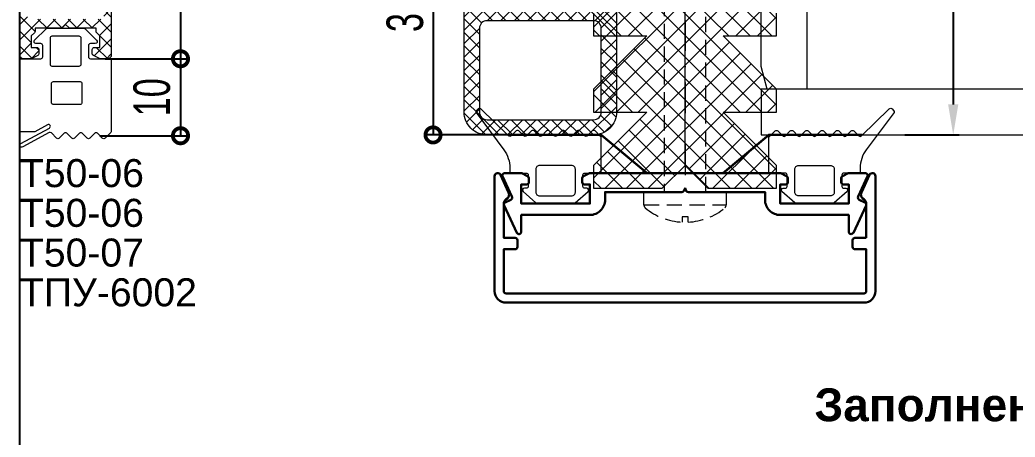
# Model space of a CAD drawing. Extents: x -37 to 8820, y -336 to 478.
# Drawn here: x 6320 to 6401.7, y 196 to 230.2 of the extents above; entities that cross this region are included whole.
import ezdxf

# ---------------------------------------------------------------- set-up
doc = ezdxf.new("R2010")
doc.units = 0
doc.header["$LTSCALE"] = 5
doc.linetypes.add('DASHDOT', pattern=[1, 0.5, -0.25, 0, -0.25])
doc.linetypes.add('HIDDEN', pattern=[0.375, 0.25, -0.125])
doc.layers.get('0').update_dxf_attribs({"linetype": 'CONTINUOUS', "lineweight": 30})
doc.layers.get('DEFPOINTS').update_dxf_attribs({"linetype": 'CONTINUOUS'})
for name, color, linetype, lineweight in [('1', 6, 'DASHDOT', 13), ('2', 3, 'HIDDEN', 13), ('Dimentions', 5, 'CONTINUOUS', 15), ('Glass', 5, 'CONTINUOUS', 20), ('Герлен', 7, 'CONTINUOUS', 60), ('Текстовый', 7, 'CONTINUOUS', 9), ('Уплотнители', 1, 'CONTINUOUS', 20), ('Штриховка', 1, 'CONTINUOUS', 5)]:
    doc.layers.add(name, color=color, linetype=linetype, lineweight=lineweight)
doc.layers.add('Скрытые', color=14, linetype='CONTINUOUS', plot=False)
doc.styles.add('3', font='RUSS.SHX', dxfattribs={"width": 0.7, "height": 3})
doc.styles.add('Каталожный', font='arial.ttf', dxfattribs={"height": 2.5})
doc.dimstyles.new('MX1_6', dxfattribs={"dimtxt": 3, "dimasz": 2.5, "dimexe": 0.5, "dimexo": 0, "dimgap": 0.8, "dimtad": 1, "dimlfac": 1.6, "dimdsep": 46, "dimtxsty": '3', "dimcen": 0, "dimclrd": 256, "dimclre": 256, "dimclrt": 256, "dimaunit": 1, "dimadec": 0, "dimazin": 0, "dimtfac": 1, "dimtmove": 0, "dimatfit": 1, "dimfxl": 1, "dimtvp": 1, "dimtolj": 1, "dimtzin": 0, "dimarcsym": 0})

# ---------------------------------------------------------------- blocks, each defined once
blk = doc.blocks.new('*D1030')
at = {"layer": 'DEFPOINTS', "color": 0, "transparency": 16777216}
for p in [(6389.609, 260.777), (6392.626, 220.777), (6396.595, 220.777)]:
    blk.add_point(p, dxfattribs=at)
at = {"layer": 'Dimentions', "lineweight": -2, "transparency": 16777216}
for p, q in [((6389.609, 260.777), (6397.095, 260.777)), ((6396.595, 258.277), (6396.595, 223.277)), ((6392.626, 220.777), (6397.095, 220.777))]:
    blk.add_line(p, q, dxfattribs=at)
at = {"layer": 'Dimentions', "transparency": 16777216}
for points in [[(6396.179, 258.277), (6397.012, 258.277), (6396.595, 260.777)], [(6396.179, 223.277), (6397.012, 223.277), (6396.595, 220.777)]]:
    blk.add_solid(points, dxfattribs=at)
at = {"layer": 'Dimentions', "transparency": 16777216, "insert": (6394.295, 243.496), "char_height": 3, "attachment_point": 5, "rotation": 90, "style": '3'}
blk.add_mtext('\\A1;64', dxfattribs=at)
blk = doc.blocks.new('_DotSmall')
at = {"color": 0, "linetype": 'ByBlock', "const_width": 0.5}
blk.add_lwpolyline([(-0.0625, 0, 1), (0.0625, 0, 1)], format="xyb", close=True, dxfattribs=at)
blk = doc.blocks.new('*D1152')
at = {"layer": 'DEFPOINTS', "color": 0, "linetype": 'Continuous', "transparency": 16777216}
for p in [(6360.202, 240.777), (6353.907, 220.78), (6360.297, 220.78)]:
    blk.add_point(p, dxfattribs=at)
at = {"layer": 'Dimentions', "linetype": 'Continuous', "lineweight": -2, "transparency": 16777216}
for p, q in [((6360.202, 240.777), (6353.407, 240.777)), ((6353.907, 240.777), (6353.907, 220.78)), ((6360.297, 220.78), (6353.407, 220.78))]:
    blk.add_line(p, q, dxfattribs=at)
at = {"layer": 'Dimentions', "linetype": 'Continuous', "lineweight": -2, "transparency": 16777216, "xscale": 2.5, "yscale": 2.5, "zscale": 2.5}
for p, rotation in [((6353.907, 240.777), 90), ((6353.907, 220.78), 270)]:
    blk.add_blockref('_DotSmall', p, dxfattribs=dict(at, rotation=rotation))
at = {"layer": 'Dimentions', "linetype": 'Continuous', "transparency": 16777216, "insert": (6351.607, 230.778), "char_height": 3, "attachment_point": 5, "rotation": 90, "style": '3'}
blk.add_mtext('\\A1;32', dxfattribs=at)
blk = doc.blocks.new('*D225')
at = {"layer": 'DEFPOINTS', "color": 0, "linetype": 'Continuous', "transparency": 16777216}
for p in [(6327.344, 243.277), (6326.985, 227.027), (6333.18, 227.027)]:
    blk.add_point(p, dxfattribs=at)
at = {"layer": 'Dimentions', "linetype": 'Continuous', "lineweight": -2, "transparency": 16777216}
for p, q in [((6327.344, 243.277), (6333.68, 243.277)), ((6333.18, 243.277), (6333.18, 227.027)), ((6326.985, 227.027), (6333.68, 227.027))]:
    blk.add_line(p, q, dxfattribs=at)
at = {"layer": 'Dimentions', "linetype": 'Continuous', "lineweight": -2, "transparency": 16777216, "xscale": 2.5, "yscale": 2.5, "zscale": 2.5}
for p, rotation in [((6333.18, 243.277), 90), ((6333.18, 227.027), 270)]:
    blk.add_blockref('_DotSmall', p, dxfattribs=dict(at, rotation=rotation))
at = {"layer": 'Dimentions', "linetype": 'Continuous', "transparency": 16777216, "insert": (6330.88, 235.152), "char_height": 3, "attachment_point": 5, "rotation": 90, "style": '3'}
blk.add_mtext('\\A1;26', dxfattribs=at)
blk = doc.blocks.new('*D226')
at = {"layer": 'DEFPOINTS', "color": 0, "linetype": 'Continuous', "transparency": 16777216}
for p in [(6329.833, 227.027), (6326.562, 220.715), (6333.18, 220.715)]:
    blk.add_point(p, dxfattribs=at)
at = {"layer": 'Dimentions', "linetype": 'Continuous', "lineweight": -2, "transparency": 16777216}
for p, q in [((6329.833, 227.027), (6333.68, 227.027)), ((6333.18, 227.027), (6333.18, 220.715)), ((6326.562, 220.715), (6333.68, 220.715))]:
    blk.add_line(p, q, dxfattribs=at)
at = {"layer": 'Dimentions', "linetype": 'Continuous', "lineweight": -2, "transparency": 16777216, "xscale": 2.5, "yscale": 2.5, "zscale": 2.5}
for p, rotation in [((6333.18, 227.027), 90), ((6333.18, 220.715), 270)]:
    blk.add_blockref('_DotSmall', p, dxfattribs=dict(at, rotation=rotation))
at = {"layer": 'Dimentions', "linetype": 'Continuous', "transparency": 16777216, "insert": (6330.838, 223.871), "char_height": 3, "attachment_point": 5, "rotation": 90, "style": '3'}
blk.add_mtext('\\A1;10', dxfattribs=at)

msp = doc.modelspace()

# ---------------------------------------------------------------- hatches: boundary and pattern name
at = {"layer": 'Штриховка', "lineweight": 5}
h = msp.add_hatch(dxfattribs=at)
h.set_pattern_fill('ANSI37', color=256, scale=7, style=0)
h.set_pattern_definition([(45, (8694.3683, 7367.094), (-0.61871843, 0.61871843), []), (135, (8694.3683, 7367.094), (-0.61871843, -0.61871843), [])])
h.paths.add_polyline_path([(6326.875, 237.0271), (6320.625, 237.0271), (6320.625, 230.2771), (6326.875, 230.2771)], flags=16)
edge = h.paths.add_edge_path()
edge.add_line((6326.875, 237.7771), (6326.875, 242.4646))
edge.add_line((6326.875, 242.4646), (6325.9375, 242.4646))
edge.add_arc((6325.9375, 243.0896), 0.625, 180, 270, ccw=False)
edge.add_line((6325.3125, 243.0896), (6325.3125, 244.9538))
edge.add_arc((6325.5107, 244.9538), 0.1982, 45, 180, ccw=False)
edge.add_line((6325.6509, 245.094), (6326.0701, 244.6748))
edge.add_arc((6325.9375, 244.5422), 0.1875, -45, 45, ccw=False)
edge.add_line((6326.0701, 244.4096), (6325.9375, 244.2771))
edge.add_line((6325.9375, 244.2771), (6325.9375, 243.0896))
edge.add_line((6325.9375, 243.0896), (6326.75, 243.0896))
edge.add_arc((6326.9375, 243.0896), 0.1875, 90, 180, ccw=False)
edge.add_line((6326.9375, 243.2771), (6327.3125, 243.2771))
edge.add_arc((6327.3125, 243.0896), 0.1875, 0, 90, ccw=False)
edge.add_line((6327.5, 243.0896), (6327.5, 227.3396))
edge.add_arc((6327.1875, 227.3396), 0.3125, -90, 0, ccw=False)
edge.add_line((6327.1875, 227.0271), (6326.6068, 227.0271))
edge.add_arc((6326.6068, 227.2146), 0.1875, 243.434949, 270, ccw=False)
edge.add_line((6326.5229, 227.0469), (6326.0411, 227.2877))
edge.add_arc((6326.125, 227.4554), 0.1875, 180, 243.434949, ccw=False)
edge.add_line((6325.9375, 227.4554), (6325.9375, 227.7771))
edge.add_arc((6326.125, 227.7771), 0.1875, 90, 180, ccw=False)
edge.add_line((6326.125, 227.9646), (6326.5625, 227.9646))
edge.add_line((6326.5625, 227.9646), (6326.5625, 228.9021))
edge.add_line((6326.5625, 228.9021), (6326.3049, 229.1596))
edge.add_arc((6326.4375, 229.2922), 0.1875, 180, 225, ccw=False)
edge.add_line((6326.25, 229.2922), (6326.25, 229.5271))
edge.add_line((6326.25, 229.5271), (6324.1402, 229.5271))
edge.add_arc((6324.1402, 229.7146), 0.1875, 225, 270, ccw=False)
edge.add_line((6324.0076, 229.582), (6323.75, 229.8396))
edge.add_line((6323.75, 229.8396), (6323.4924, 229.582))
edge.add_arc((6323.3598, 229.7146), 0.1875, 270, 315, ccw=False)
edge.add_line((6323.3598, 229.5271), (6321.25, 229.5271))
edge.add_line((6321.25, 229.5271), (6321.25, 229.2922))
edge.add_arc((6321.0625, 229.2922), 0.1875, -45, 0, ccw=False)
edge.add_line((6321.1951, 229.1596), (6320.9375, 228.9021))
edge.add_line((6320.9375, 228.9021), (6320.9375, 227.9646))
edge.add_line((6320.9375, 227.9646), (6321.375, 227.9646))
edge.add_arc((6321.375, 227.7771), 0.1875, 0, 90, ccw=False)
edge.add_line((6321.5625, 227.7771), (6321.5625, 227.4554))
edge.add_arc((6321.375, 227.4554), 0.1875, -63.434949, 0, ccw=False)
edge.add_line((6321.4589, 227.2877), (6320.9771, 227.0469))
edge.add_arc((6320.8932, 227.2146), 0.1875, 270, 296.565051, ccw=False)
edge.add_line((6320.8932, 227.0271), (6320.3125, 227.0271))
edge.add_arc((6320.3125, 227.3396), 0.3125, 180, 270, ccw=False)
edge.add_line((6320, 227.3396), (6320, 243.0896))
edge.add_arc((6320.1875, 243.0896), 0.1875, 90, 180, ccw=False)
edge.add_line((6320.1875, 243.2771), (6320.5625, 243.2771))
edge.add_arc((6320.5625, 243.0896), 0.1875, 0, 90, ccw=False)
edge.add_line((6320.75, 243.0896), (6321.5625, 243.0896))
edge.add_line((6321.5625, 243.0896), (6321.5625, 244.2771))
edge.add_line((6321.5625, 244.2771), (6321.4299, 244.4096))
edge.add_arc((6321.5625, 244.5422), 0.1875, 135, 225, ccw=False)
edge.add_line((6321.4299, 244.6748), (6321.8491, 245.094))
edge.add_arc((6321.9893, 244.9538), 0.1982, 0, 135, ccw=False)
edge.add_line((6322.1875, 244.9538), (6322.1875, 243.0896))
edge.add_arc((6321.5625, 243.0896), 0.625, -90, 0, ccw=False)
edge.add_line((6321.5625, 242.4646), (6320.625, 242.4646))
edge.add_line((6320.625, 242.4646), (6320.625, 237.7771))
edge.add_line((6320.625, 237.7771), (6326.875, 237.7771))
h = msp.add_hatch(dxfattribs=at)
h.set_pattern_fill('NET', color=256, scale=10, angle=45, style=0)
h.set_pattern_definition([(45, (1298.7875, 2928.8777), (-0.88388348, 0.88388348), []), (135, (1298.7875, 2928.8777), (-0.88388348, -0.88388348), [])])
h.paths.add_polyline_path([(6376.4615, 216.4049), (6382.0865, 216.4049), (6382.0865, 218.2799), (6377.7115, 222.6549), (6382.0865, 222.6549), (6382.0865, 224.5299), (6377.7115, 228.9049), (6382.0865, 228.9049), (6382.0865, 230.7799), (6377.7115, 235.1549), (6382.0865, 235.1549), (6382.0865, 237.0299), (6377.7115, 241.4049), (6371.4615, 241.4049), (6367.0865, 237.0299), (6367.0865, 235.1549), (6371.4615, 235.1549), (6367.0865, 230.7799), (6367.0865, 228.9049), (6371.4615, 228.9049), (6367.0865, 224.5299), (6367.0865, 222.6549), (6371.4615, 222.6549), (6367.0865, 218.2799), (6367.0865, 216.4049), (6372.7115, 216.4049), (6374.5865, 218.2799)])
at = {"layer": 'Штриховка'}
h = msp.add_hatch(dxfattribs=at)
h.set_pattern_fill('NET', color=256, scale=6.25, angle=135, style=0)
h.set_pattern_definition([(135, (3951.652, -3634.9499), (-0.55242717, -0.55242717), []), (225, (3951.652, -3634.9499), (0.55242717, -0.55242717), [])])
edge = h.paths.add_edge_path()
edge.add_line((6356.4615, 222.6521), (6356.4615, 238.9021))
edge.add_arc((6358.3365, 238.9021), 1.875, 90, 180, ccw=False)
edge.add_line((6358.3365, 240.7771), (6367.0865, 240.7771))
edge.add_arc((6367.0865, 238.9021), 1.875, 0, 90, ccw=False)
edge.add_line((6368.9615, 238.9021), (6368.9615, 222.6521))
edge.add_arc((6367.0865, 222.6521), 1.875, 270, 360, ccw=False)
edge.add_line((6367.0865, 220.7771), (6358.3365, 220.7771))
edge.add_arc((6358.3365, 222.6521), 1.875, 180, 270, ccw=False)
edge = h.paths.add_edge_path(flags=16)
edge.add_line((6358.3365, 222.0271), (6367.0865, 222.0271))
edge.add_arc((6367.0865, 222.6521), 0.625, 270, 360)
edge.add_line((6367.7115, 222.6521), (6367.7115, 229.5271))
edge.add_arc((6367.0865, 229.5271), 0.625, 360, 450)
edge.add_line((6367.0865, 230.1521), (6358.3365, 230.1521))
edge.add_arc((6358.3365, 229.5271), 0.625, 90, 180)
edge.add_line((6357.7115, 229.5271), (6357.7115, 222.6521))
edge.add_arc((6358.3365, 222.6521), 0.625, 180, 270)
edge = h.paths.add_edge_path(flags=16)
edge.add_line((6357.7115, 232.0271), (6357.7115, 238.9021))
edge.add_arc((6358.3365, 238.9021), 0.625, 90, 180, ccw=False)
edge.add_line((6358.3365, 239.5271), (6367.0865, 239.5271))
edge.add_arc((6367.0865, 238.9021), 0.625, 0, 90, ccw=False)
edge.add_line((6367.7115, 238.9021), (6367.7115, 232.0271))
edge.add_arc((6367.0865, 232.0271), 0.625, 270, 360, ccw=False)
edge.add_line((6367.0865, 231.4021), (6358.3365, 231.4021))
edge.add_arc((6358.3365, 232.0271), 0.625, 180, 270, ccw=False)

# ---------------------------------------------------------------- linework, layer by layer
for points in [[(6389.4615, 212.3396), (6389.4615, 215.1654, 0.2797393), (6389.2596, 215.498, -0.4015594), (6389.065, 216.071), (6389.735, 217.5077, -0.8025849), (6390.2115, 217.4021), (6390.2115, 207.9646, -0.4142136), (6389.274, 207.0271), (6359.899, 207.0271, -0.4142136), (6358.9615, 207.9646), (6358.9615, 217.4021, -0.8025849), (6359.4381, 217.5077), (6360.1081, 216.071, -0.4015594), (6359.9135, 215.498, 0.2797393), (6359.7115, 215.1654), (6359.7115, 212.3396), (6360.649, 212.3396, -0.4142136), (6360.8365, 212.1521), (6360.8365, 211.5896, -0.4142136), (6360.649, 211.4021), (6359.7115, 211.4021), (6359.7115, 207.9646, 0.4142136), (6359.899, 207.7771), (6389.274, 207.7771, 0.4142136), (6389.4615, 207.9646), (6389.4615, 211.4021), (6388.524, 211.4021, -0.4142136), (6388.3365, 211.5896), (6388.3365, 212.1521, -0.4142136), (6388.524, 212.3396)], [(6366.8183, 217.6521, 0.1164338), (6366.7345, 217.6323), (6366.2527, 217.3914, 0.284079), (6366.149, 217.2237), (6366.149, 216.9021, 0.4142136), (6366.3365, 216.7146), (6366.774, 216.7146), (6366.774, 215.1521), (6361.149, 215.1521), (6361.149, 216.7146), (6361.5865, 216.7146, 0.4142136), (6361.774, 216.9021), (6361.774, 217.2237, 0.284079), (6361.6704, 217.3914), (6361.1886, 217.6323, 0.1164338), (6361.1048, 217.6521), (6359.774, 217.6521, 0.5486188), (6359.6041, 217.3853), (6360.3823, 215.7165, -0.4142136), (6360.2916, 215.4673), (6359.8198, 215.2473, 0.4142136), (6359.7291, 214.9981), (6360.7726, 212.7603, 0.2914734), (6360.9426, 212.6521), (6360.9615, 212.6521, 0.4142136), (6361.149, 212.8396), (6361.149, 214.2146), (6366.774, 214.2146, 0.4142136), (6368.024, 215.4646), (6368.024, 216.0896), (6374.3144, 216.0896, 0.284079), (6374.4821, 216.1932), (6374.5865, 216.4021), (6374.691, 216.1932, 0.284079), (6374.8587, 216.0896), (6381.149, 216.0896), (6381.149, 215.4646, 0.4142136), (6382.399, 214.2146), (6388.024, 214.2146), (6388.024, 212.8396, 0.4142136), (6388.2115, 212.6521), (6388.2305, 212.6521, 0.2914734), (6388.4005, 212.7603), (6389.444, 214.9981, 0.4142136), (6389.3533, 215.2473), (6388.8815, 215.4673, -0.4142136), (6388.7908, 215.7165), (6389.569, 217.3853, 0.5486188), (6389.399, 217.6521), (6388.0683, 217.6521, 0.1164338), (6387.9845, 217.6323), (6387.5027, 217.3914, 0.284079), (6387.399, 217.2237), (6387.399, 216.9021, 0.4142136), (6387.5865, 216.7146), (6388.024, 216.7146), (6388.024, 215.1521), (6382.399, 215.1521), (6382.399, 216.7146), (6382.8365, 216.7146, 0.4142136), (6383.024, 216.9021), (6383.024, 217.2237, 0.284079), (6382.9204, 217.3914), (6382.4386, 217.6323, 0.1164338), (6382.3548, 217.6521)]]:
    msp.add_lwpolyline(points, format="xyb", close=True)
at = {"layer": '1'}
msp.add_line((6374.5865, 260.7771), (6374.5865, 215.8422), dxfattribs=at)
at = {"layer": '2'}
msp.add_line((6371.2115, 215.0335), (6377.9615, 215.0335), dxfattribs=at)
msp.add_lwpolyline([(6376.3053, 216.0896), (6376.3053, 256.1537), (6374.5865, 259.8396), (6372.8678, 256.1537), (6372.8678, 216.0896)], close=True, dxfattribs=at)
msp.add_lwpolyline([(6374.3409, 213.6267, -0.1618489), (6371.3252, 214.7924, -0.2238875), (6371.2115, 215.0335), (6371.2115, 216.0896), (6377.9615, 216.0896), (6377.9615, 215.0335, -0.2238875), (6377.8479, 214.7924, -0.1618489), (6374.8322, 213.6267), (6374.8322, 214.0644), (6374.3409, 214.0644)], format="xyb", close=True, dxfattribs=at)
at = {"layer": 'Glass'}
for points in [[(6381.339, 235.7771), (6384.5865, 235.7771), (6384.5865, 224.5271), (6381.339, 224.5271), (6380.8365, 226.4021), (6380.8365, 233.9021)], [(6422.0914, 224.5271), (6380.8365, 224.5271), (6380.8365, 220.7771), (6422.0914, 220.7771)]]:
    msp.add_lwpolyline(points, close=True, dxfattribs=at)
at = {"layer": 'Герлен', "ltscale": 2, "const_width": 0.1875}
msp.add_lwpolyline([(6360.0241, 220.7771), (6367.7115, 220.7771), (6371.4615, 217.6521), (6377.7115, 217.6521), (6381.4615, 220.7771), (6389.149, 220.7771)], dxfattribs=at)
at = {"layer": 'Скрытые', "linetype": 'Continuous'}
msp.add_lwpolyline([(6320, 10), (6320, 287), (6485, 287), (6485, 10)], close=True, dxfattribs=at)
at = {"layer": 'Уплотнители'}
msp.add_line((6374.5865, 218.2799), (6374.5865, 240.4674), dxfattribs=at)
msp.add_lwpolyline([(6327.5, 243.0896), (6327.5, 227.3396, -0.4142136), (6327.1875, 227.0271), (6326.6068, 227.0271, -0.1164338), (6326.5229, 227.0469), (6326.0411, 227.2877, -0.284079), (6325.9375, 227.4554), (6325.9375, 227.7771, -0.4142136), (6326.125, 227.9646), (6326.5625, 227.9646), (6326.5625, 228.9021), (6326.3049, 229.1596, -0.1989124), (6326.25, 229.2922), (6326.25, 229.5271), (6324.1402, 229.5271, -0.1989124), (6324.0076, 229.582), (6323.75, 229.8396), (6323.4924, 229.582, -0.1989124), (6323.3598, 229.5271), (6321.25, 229.5271), (6321.25, 229.2922, -0.1989124), (6321.1951, 229.1596), (6320.9375, 228.9021), (6320.9375, 227.9646), (6321.375, 227.9646, -0.4142136), (6321.5625, 227.7771), (6321.5625, 227.4554, -0.284079), (6321.4589, 227.2877), (6320.9771, 227.0469, -0.1164338), (6320.8932, 227.0271), (6320.3125, 227.0271, -0.4142136), (6320, 227.3396), (6320, 243.0896, -0.4142136)], format="xyb", dxfattribs=at)
for points in [[(6356.4615, 222.6521), (6356.4615, 238.9021, -0.4142136), (6358.3365, 240.7771), (6367.0865, 240.7771, -0.4142136), (6368.9615, 238.9021), (6368.9615, 222.6521, -0.4142136), (6367.0865, 220.7771), (6358.3365, 220.7771, -0.4142136)], [(6322.2692, 221.6129), (6321.2242, 221.046, -0.1249127), (6321.1497, 221.0271), (6320.1562, 221.0271, -0.4142136), (6320, 221.1833), (6320, 227.0271), (6321.7188, 227.0271, 0.4142136), (6321.875, 227.1833), (6321.875, 228.1208, 0.4142136), (6321.7188, 228.2771), (6321.3125, 228.2771, -0.6685867), (6321.2021, 228.5439), (6322.1418, 229.4814, -0.1986192), (6322.2521, 229.5271), (6325.2479, 229.5271, -0.1986192), (6325.3582, 229.4814), (6326.2979, 228.5439, -0.6685867), (6326.1875, 228.2771), (6325.7812, 228.2771, 0.4142136), (6325.625, 228.1208), (6325.625, 227.1833, 0.4142136), (6325.7812, 227.0271), (6327.5, 227.0271), (6327.5, 221.0918, -0.1989124), (6327.4542, 220.9813), (6326.9855, 220.5126, -0.4142136), (6326.7645, 220.5126), (6326.3605, 220.9166, 0.4142136), (6326.1395, 220.9166), (6325.7355, 220.5126, -0.4142136), (6325.5145, 220.5126), (6325.1105, 220.9166, 0.4142136), (6324.8895, 220.9166), (6324.4855, 220.5126, -0.4142136), (6324.2645, 220.5126), (6323.8605, 220.9166, 0.4142136), (6323.6395, 220.9166), (6323.2355, 220.5126, -0.4142136), (6323.0145, 220.5126), (6322.5825, 220.9446, 0.3320761), (6322.3975, 220.9714), (6320.2308, 219.796, -1), (6320.0817, 220.0707), (6322.4183, 221.3382, 1)], [(6358.3365, 222.0271), (6367.0865, 222.0271, 0.4142136), (6367.7115, 222.6521), (6367.7115, 229.5271, 0.4142136), (6367.0865, 230.1521), (6358.3365, 230.1521, 0.4142136), (6357.7115, 229.5271), (6357.7115, 222.6521, 0.4142136)], [(6322.6562, 228.9021), (6324.8438, 228.9021, -0.4142136), (6325, 228.7458), (6325, 226.5583, -0.4142136), (6324.8438, 226.4021), (6322.6562, 226.4021, -0.4142136), (6322.5, 226.5583), (6322.5, 228.7458, -0.4142136)], [(6322.7446, 225.1521), (6324.9321, 225.1521, -0.4142136), (6325.0884, 224.9958), (6325.0884, 223.4333, -0.4142136), (6324.9321, 223.2771), (6322.7446, 223.2771, -0.4142136), (6322.5884, 223.4333), (6322.5884, 224.9958, -0.4142136)], [(6366.3678, 216.4021, -0.4142136), (6366.2115, 216.5583), (6366.2115, 217.4958, -0.4142136), (6366.3678, 217.6521), (6367.7115, 217.6521), (6367.7115, 220.54, 0.1989124), (6367.6749, 220.6284), (6367.197, 221.1063, 0.4142136), (6366.9761, 221.1063), (6366.572, 220.7023, -0.4142136), (6366.3511, 220.7023), (6365.947, 221.1063, 0.4142136), (6365.7261, 221.1063), (6365.322, 220.7023, -0.4142136), (6365.1011, 220.7023), (6364.697, 221.1063, 0.4142136), (6364.4761, 221.1063), (6364.072, 220.7023, -0.4142136), (6363.8511, 220.7023), (6363.447, 221.1063, 0.4142136), (6363.2261, 221.1063), (6362.822, 220.7023, -0.4142136), (6362.6011, 220.7023), (6362.197, 221.1063, 0.4142136), (6361.9761, 221.1063), (6361.572, 220.7023, -0.4142136), (6361.3511, 220.7023), (6360.947, 221.1063, 0.4142136), (6360.7261, 221.1063), (6360.322, 220.7023, -0.4142136), (6360.1011, 220.7023), (6357.822, 222.9166, 0.4142136), (6357.6011, 222.9166), (6357.4697, 222.7853, 0.2925382), (6357.4336, 222.6208), (6359.7144, 219.5676, -0.1617878), (6360.2115, 218.0714), (6360.2115, 217.6521), (6361.5553, 217.6521, -0.4142136), (6361.7115, 217.4958), (6361.7115, 216.5583, -0.4142136), (6361.5553, 216.4021), (6361.399, 216.4021, 0.6685867), (6361.2887, 216.1352), (6362.3533, 215.1977, 0.1986192), (6362.4637, 215.1521), (6365.4594, 215.1521, 0.1986192), (6365.5698, 215.1977), (6366.6344, 216.1352, 0.6685867), (6366.524, 216.4021)], [(6382.8053, 216.4021, 0.4142136), (6382.9615, 216.5583), (6382.9615, 217.4958, 0.4142136), (6382.8053, 217.6521), (6381.4615, 217.6521), (6381.4615, 220.54, -0.1989124), (6381.4982, 220.6284), (6381.9761, 221.1063, -0.4142136), (6382.197, 221.1063), (6382.6011, 220.7023, 0.4142136), (6382.822, 220.7023), (6383.2261, 221.1063, -0.4142136), (6383.447, 221.1063), (6383.8511, 220.7023, 0.4142136), (6384.072, 220.7023), (6384.4761, 221.1063, -0.4142136), (6384.697, 221.1063), (6385.1011, 220.7023, 0.4142136), (6385.322, 220.7023), (6385.7261, 221.1063, -0.4142136), (6385.947, 221.1063), (6386.3511, 220.7023, 0.4142136), (6386.572, 220.7023), (6386.9761, 221.1063, -0.4142136), (6387.197, 221.1063), (6387.6011, 220.7023, 0.4142136), (6387.822, 220.7023), (6388.2261, 221.1063, -0.4142136), (6388.447, 221.1063), (6388.8511, 220.7023, 0.4142136), (6389.072, 220.7023), (6391.3511, 222.9166, -0.4142136), (6391.572, 222.9166), (6391.7034, 222.7853, -0.2925382), (6391.7395, 222.6208), (6389.4587, 219.5676, 0.1617878), (6388.9615, 218.0714), (6388.9615, 217.6521), (6387.6178, 217.6521, 0.4142136), (6387.4615, 217.4958), (6387.4615, 216.5583, 0.4142136), (6387.6178, 216.4021), (6387.774, 216.4021, -0.6685867), (6387.8844, 216.1352), (6386.8198, 215.1977, -0.1986192), (6386.7094, 215.1521), (6383.7137, 215.1521, -0.1986192), (6383.6033, 215.1977), (6382.5387, 216.1352, -0.6685867), (6382.649, 216.4021)], [(6362.649, 215.7771), (6365.274, 215.7771, 0.4142136), (6365.5865, 216.0896), (6365.5865, 217.9646, 0.4142136), (6365.274, 218.2771), (6362.649, 218.2771, 0.4142136), (6362.3365, 217.9646), (6362.3365, 216.0896, 0.4142136)], [(6386.524, 215.7771), (6383.899, 215.7771, -0.4142136), (6383.5865, 216.0896), (6383.5865, 217.9646, -0.4142136), (6383.899, 218.2771), (6386.524, 218.2771, -0.4142136), (6386.8365, 217.9646), (6386.8365, 216.0896, -0.4142136)]]:
    msp.add_lwpolyline(points, format="xyb", close=True, dxfattribs=at)
msp.add_lwpolyline([(6367.0865, 230.7799), (6367.0865, 228.9049), (6371.4615, 228.9049), (6367.0865, 224.5299), (6367.0865, 222.6549), (6371.4615, 222.6549), (6367.0865, 218.2799), (6367.0865, 216.4049), (6372.7115, 216.4049), (6374.5865, 218.2799), (6376.4615, 216.4049), (6382.0865, 216.4049), (6382.0865, 218.2799), (6377.7115, 222.6549), (6382.0865, 222.6549), (6382.0865, 224.5299), (6377.7115, 228.9049), (6382.0865, 228.9049), (6382.0865, 230.7799)], dxfattribs=at)

# ---------------------------------------------------------------- texts
at = {"layer": 'Текстовый', "linetype": 'Continuous', "insert": (6320, 218.7988), "char_height": 2.5, "width": 15.607393, "attachment_point": 1, "line_spacing_factor": 0.85, "style": 'Каталожный'}
msp.add_mtext('\\pxi-2,l2,r-2.0333,se1.0833,ql,t4;{\\H0.92x;Т50-06\\PТ50-06\\PТ50-07\\PТПУ-6002 }', dxfattribs=at)
at = {"layer": 'Текстовый', "linetype": 'Continuous', "insert": (6385.2112, 199.9947), "char_height": 2.7, "width": 42.664921, "attachment_point": 1, "style": 'Каталожный'}
msp.add_mtext('{\\fArial|b1|i0|c204|p34;Заполнение 56 мм}', dxfattribs=at)

# ---------------------------------------------------------------- dimensions: what is measured, and where the dimension line sits
at = {"layer": 'Dimentions'}
dim = msp.add_linear_dim(base=(6396.5953, 220.7771), p1=(6389.6087, 260.7771), p2=(6392.6259, 220.7771), angle=90, dimstyle='MX1_6', dxfattribs=at)
dim.commit()
dim.dimension.update_dxf_attribs({"geometry": '*D1030', "text_midpoint": (6396.5953, 243.4962), "dimtype": 160})
at = {"layer": 'Dimentions', "linetype": 'Continuous'}
for base, p1, p2, picture, middle in [((6333.1804, 227.0271), (6327.3438, 243.2771), (6326.9855, 227.0271), '*D225', (6330.8804, 235.1521)), ((6353.907, 220.7799), (6360.2019, 240.7771), (6360.2972, 220.7799), '*D1152', (6351.607, 230.7785)), ((6333.1804, 220.7146), (6329.8329, 227.0271), (6326.5625, 220.7146), '*D226', (6330.8375, 223.8708))]:
    dim = msp.add_linear_dim(base=base, p1=p1, p2=p2, angle=90, dimstyle='MX1_6', override={"dimdec": 0, "dimblk1": 'DotSmall', "dimblk2": 'DotSmall', "dimsah": 1}, dxfattribs=at)
    dim.commit()
    dim.dimension.update_dxf_attribs({"geometry": picture, "text_midpoint": middle})

doc.saveas('drawing.dxf')
